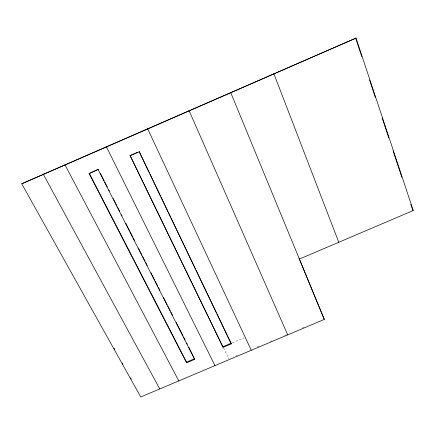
<?xml version="1.0" encoding="UTF-8"?>
<svg xmlns="http://www.w3.org/2000/svg" width="435" height="435" viewBox="0 0 435 435"><rect width="100%" height="100%" fill="white"/><g stroke="black" fill="none" stroke-linecap="round" stroke-linejoin="round"><path stroke-width="0.33" stroke-dasharray="2.17 1.63" d="M232.339 342.736L244.084 337.761M235.498 356.216L237.374 355.428M257.281 347.01L259.13 346.233M270.227 341.54L272.076 340.757M284.403 335.548L286.252 334.765M302.336 327.974L304.19 327.185M223.552 347.864L228.957 358.984"/><path stroke-width="0.65" d="M147.623 128.684L251.278 350.267M223.095 347.342L130.081 155.512L223.095 347.342L231.224 343.9L139.167 151.559L149.45 172.994M89.104 173.608L98.332 169.324L89.104 173.608L186.582 362.801L194.684 359.37L188.785 347.201M106.357 146.671L214.972 365.612M65.266 164.582L65.038 164.919L178.796 380.902M43.647 174.005L43.37 174.364L159.754 388.944M230.67 92.481L324.292 319.415L140.75 396.976L21.75 183.787L356.031 38.079L413.25 210.535L299.405 259.048L299.139 258.548M21.75 183.787L356.031 38.079M130.685 155.251L134.323 153.669M135.535 153.142L137.351 152.353M129.994 155.828L139.108 151.864M186.582 362.801L186.544 362.121L194.63 358.696M222.986 346.695L231.099 343.258L227.869 336.521M273.849 73.662L338.767 242.273M413.25 210.535L412.75 210.138L410.825 204.336M114.013 348.217L114.671 349.403M122.278 363.04L122.942 364.226M130.549 377.863L131.212 379.048M89.278 173.26L186.544 362.121M324.292 319.415L299.171 258.629M100.485 173.56L104.177 180.819M104.791 182.026L107.255 186.871M108.793 189.894L109.408 191.101M113.1 198.365L116.792 205.624M117.406 206.837L119.87 211.676M121.403 214.7L122.023 215.912M125.715 223.171L129.407 230.43M130.022 231.643L132.479 236.482M133.099 237.689L134.638 240.718M138.33 247.977L142.022 255.236M142.636 256.449L145.094 261.288M145.714 262.495L147.248 265.524M150.94 272.783L154.632 280.042M155.251 281.255L157.709 286.094M158.324 287.301L159.862 290.33M163.555 297.589L167.247 304.848M167.867 306.061L170.324 310.9M170.939 312.107L172.477 315.136M176.17 322.395L182.939 335.706M183.554 336.918L185.092 339.942M186.631 342.965L187.246 344.177M98.179 169.666L194.684 359.37M150.037 174.223L160.314 195.658M160.901 196.881L170.302 216.478M170.89 217.707L195.56 269.151M196.147 270.374L216.412 312.635M217 313.858L227.282 335.298M287.72 334.868L189.062 110.62M355.607 38.024L361.817 56.719M369.522 79.92L375.296 97.326M382.147 117.956L388.781 137.939M393.061 150.831L401.837 177.257M231.099 343.258L231.224 343.9"/></g></svg>
